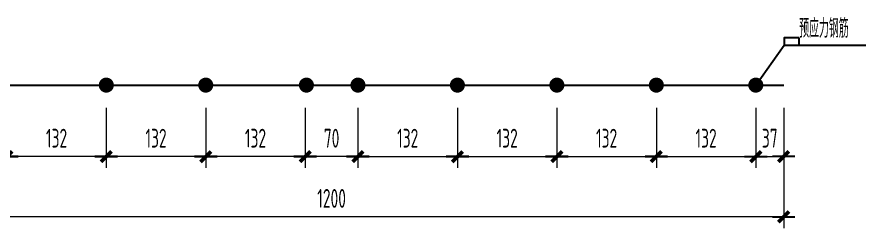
# Model space of a CAD drawing. Extents: x -469675 to 2400000, y -476501 to 2085364.
# Drawn here: x 671105 to 673900, y 393056 to 393758 of the extents above; entities that cross this region are included whole.
import ezdxf

# ---------------------------------------------------------------- set-up
doc = ezdxf.new("R2010")
doc.units = 0
doc.header["$LTSCALE"] = 1000
doc.header["$MEASUREMENT"] = 0
doc.layers.get('0').update_dxf_attribs({"linetype": 'CONTINUOUS', "lineweight": 20})
doc.layers.get('Defpoints').update_dxf_attribs({"linetype": 'CONTINUOUS'})
for name, color, linetype in [('C-DETAIL_DIM', 3, 'CONTINUOUS'), ('C-DETAIL_REIN', 40, 'CONTINUOUS'), ('C-DETAIL_STEEL_TEXT', 7, 'CONTINUOUS')]:
    doc.layers.add(name, color=color, linetype=linetype)
doc.layers.add('C-注释', color=30, linetype='CONTINUOUS', plot=False)
doc.styles.add('DIM_FONT', font='gbxwxt.shx', dxfattribs={"width": 0.7, "bigfont": 'gbhzfs.shx'})
doc.styles.add('GBSTYLE', font='gbxwxt.shx', dxfattribs={"width": 0.7, "bigfont": 'gbhzfs.shx'})
doc.dimstyles.new('XB DIMN10', dxfattribs={"dimscale": 0.1, "dimtxt": 250, "dimasz": 1, "dimexe": 150, "dimexo": 150, "dimgap": 120, "dimtad": 1, "dimdec": 0, "dimzin": 0, "dimdsep": 46, "dimtxsty": 'DIM_FONT', "dimblk": '_dimx', "dimcen": 0.09, "dimclrd": 3, "dimclre": 3, "dimclrt": 7, "dimazin": 0, "dimtfac": 1, "dimtdec": 0, "dimtix": 1, "dimtmove": 2, "dimatfit": 3, "dimldrblk": '_dimx', "dimfxl": 0, "dimtolj": 1, "dimtzin": 0, "dimarcsym": 0})

# ---------------------------------------------------------------- blocks, each defined once
blk = doc.blocks.new('_dimx')
blk.add_line((-150, 0), (150, 0))
at = {"const_width": 50}
blk.add_lwpolyline([(-70, -70), (70, 70)], dxfattribs=at)
blk = doc.blocks.new('*D545')
at = {"layer": 'C-DETAIL_DIM', "color": 3, "lineweight": -2, "ltscale": 0.1, "transparency": 16777216}
for p, q in [((-62.9, 328.7), (-62.9, 248.7)), ((1137.1, 328.7), (1137.1, 248.7)), ((1137, 263.7), (-62.8, 263.7))]:
    blk.add_line(p, q, dxfattribs=at)
at = {"layer": 'Defpoints', "color": 0, "ltscale": 0.1, "transparency": 16777216}
for p in [(-62.9, 343.7), (1137.1, 343.7), (-62.9, 263.7)]:
    blk.add_point(p, dxfattribs=at)
at = {"layer": 'C-DETAIL_DIM', "color": 3, "lineweight": -2, "ltscale": 0.1, "transparency": 16777216, "xscale": 0.1, "yscale": 0.1, "zscale": 0.1, "rotation": 180}
blk.add_blockref('_dimx', (-62.9, 263.7), dxfattribs=at)
at = {"layer": 'C-DETAIL_DIM', "color": 3, "lineweight": -2, "ltscale": 0.1, "transparency": 16777216, "xscale": 0.1, "yscale": 0.1, "zscale": 0.1}
blk.add_blockref('_dimx', (1137.1, 263.7), dxfattribs=at)
at = {"layer": 'C-DETAIL_DIM', "color": 7, "ltscale": 0.1, "transparency": 16777216, "insert": (537.1, 288.2), "char_height": 25, "attachment_point": 5, "style": 'DIM_FONT'}
blk.add_mtext('\\A1;1200', dxfattribs=at)
blk = doc.blocks.new('*D567')
at = {"layer": 'C-DETAIL_DIM', "color": 3, "lineweight": -2, "ltscale": 0.1, "transparency": 16777216}
for p, q in [((1100.1, 408.7), (1100.1, 328.7)), ((1137.1, 408.7), (1137.1, 328.7)), ((1100, 343.7), (1099.9, 343.7)), ((1100.1, 343.7), (1137.1, 343.7)), ((1137.2, 343.7), (1137.3, 343.7))]:
    blk.add_line(p, q, dxfattribs=at)
at = {"layer": 'Defpoints', "color": 0, "ltscale": 0.1, "transparency": 16777216}
for p in [(1100.1, 423.7), (1137.1, 423.7), (1137.1, 343.7)]:
    blk.add_point(p, dxfattribs=at)
at = {"layer": 'C-DETAIL_DIM', "color": 3, "lineweight": -2, "ltscale": 0.1, "transparency": 16777216, "xscale": 0.1, "yscale": 0.1, "zscale": 0.1}
blk.add_blockref('_dimx', (1100.1, 343.7), dxfattribs=at)
at = {"layer": 'C-DETAIL_DIM', "color": 3, "lineweight": -2, "ltscale": 0.1, "transparency": 16777216, "xscale": 0.1, "yscale": 0.1, "zscale": 0.1, "rotation": 180}
blk.add_blockref('_dimx', (1137.1, 343.7), dxfattribs=at)
at = {"layer": 'C-DETAIL_DIM', "color": 7, "ltscale": 0.1, "transparency": 16777216, "insert": (1118.6, 368.2), "char_height": 25, "attachment_point": 5, "style": 'DIM_FONT'}
blk.add_mtext('\\A1;37', dxfattribs=at)
blk = doc.blocks.new('*D568')
at = {"layer": 'C-DETAIL_DIM', "color": 3, "lineweight": -2, "ltscale": 0.1, "transparency": 16777216}
for p, q in [((968.1, 408.7), (968.1, 328.7)), ((1100.1, 408.7), (1100.1, 328.7)), ((968.2, 343.7), (1100, 343.7))]:
    blk.add_line(p, q, dxfattribs=at)
at = {"layer": 'Defpoints', "color": 0, "ltscale": 0.1, "transparency": 16777216}
for p in [(968.1, 423.7), (1100.1, 423.7), (1100.1, 343.7)]:
    blk.add_point(p, dxfattribs=at)
at = {"layer": 'C-DETAIL_DIM', "color": 3, "lineweight": -2, "ltscale": 0.1, "transparency": 16777216, "xscale": 0.1, "yscale": 0.1, "zscale": 0.1, "rotation": 180}
blk.add_blockref('_dimx', (968.1, 343.7), dxfattribs=at)
at = {"layer": 'C-DETAIL_DIM', "color": 3, "lineweight": -2, "ltscale": 0.1, "transparency": 16777216, "xscale": 0.1, "yscale": 0.1, "zscale": 0.1}
blk.add_blockref('_dimx', (1100.1, 343.7), dxfattribs=at)
at = {"layer": 'C-DETAIL_DIM', "color": 7, "ltscale": 0.1, "transparency": 16777216, "insert": (1034.1, 368.2), "char_height": 25, "attachment_point": 5, "style": 'DIM_FONT'}
blk.add_mtext('\\A1;132', dxfattribs=at)
blk = doc.blocks.new('*D569')
at = {"layer": 'C-DETAIL_DIM', "color": 3, "lineweight": -2, "ltscale": 0.1, "transparency": 16777216}
for p, q in [((836.1, 408.7), (836.1, 328.7)), ((968.1, 408.7), (968.1, 328.7)), ((836.2, 343.7), (968, 343.7))]:
    blk.add_line(p, q, dxfattribs=at)
at = {"layer": 'Defpoints', "color": 0, "ltscale": 0.1, "transparency": 16777216}
for p in [(836.1, 423.7), (968.1, 423.7), (968.1, 343.7)]:
    blk.add_point(p, dxfattribs=at)
at = {"layer": 'C-DETAIL_DIM', "color": 3, "lineweight": -2, "ltscale": 0.1, "transparency": 16777216, "xscale": 0.1, "yscale": 0.1, "zscale": 0.1, "rotation": 180}
blk.add_blockref('_dimx', (836.1, 343.7), dxfattribs=at)
at = {"layer": 'C-DETAIL_DIM', "color": 3, "lineweight": -2, "ltscale": 0.1, "transparency": 16777216, "xscale": 0.1, "yscale": 0.1, "zscale": 0.1}
blk.add_blockref('_dimx', (968.1, 343.7), dxfattribs=at)
at = {"layer": 'C-DETAIL_DIM', "color": 7, "ltscale": 0.1, "transparency": 16777216, "insert": (902.1, 368.2), "char_height": 25, "attachment_point": 5, "style": 'DIM_FONT'}
blk.add_mtext('\\A1;132', dxfattribs=at)
blk = doc.blocks.new('*D570')
at = {"layer": 'C-DETAIL_DIM', "color": 3, "lineweight": -2, "ltscale": 0.1, "transparency": 16777216}
for p, q in [((572.1, 408.7), (572.1, 328.7)), ((704.1, 408.7), (704.1, 328.7)), ((572.2, 343.7), (704, 343.7))]:
    blk.add_line(p, q, dxfattribs=at)
at = {"layer": 'Defpoints', "color": 0, "ltscale": 0.1, "transparency": 16777216}
for p in [(572.1, 423.7), (704.1, 423.7), (704.1, 343.7)]:
    blk.add_point(p, dxfattribs=at)
at = {"layer": 'C-DETAIL_DIM', "color": 3, "lineweight": -2, "ltscale": 0.1, "transparency": 16777216, "xscale": 0.1, "yscale": 0.1, "zscale": 0.1, "rotation": 180}
blk.add_blockref('_dimx', (572.1, 343.7), dxfattribs=at)
at = {"layer": 'C-DETAIL_DIM', "color": 3, "lineweight": -2, "ltscale": 0.1, "transparency": 16777216, "xscale": 0.1, "yscale": 0.1, "zscale": 0.1}
blk.add_blockref('_dimx', (704.1, 343.7), dxfattribs=at)
at = {"layer": 'C-DETAIL_DIM', "color": 7, "ltscale": 0.1, "transparency": 16777216, "insert": (638.1, 368.2), "char_height": 25, "attachment_point": 5, "style": 'DIM_FONT'}
blk.add_mtext('\\A1;132', dxfattribs=at)
blk = doc.blocks.new('*D572')
at = {"layer": 'C-DETAIL_DIM', "color": 3, "lineweight": -2, "ltscale": 0.1, "transparency": 16777216}
for p, q in [((-25.9, 408.7), (-25.9, 328.7)), ((106.1, 408.7), (106.1, 328.7)), ((106, 343.7), (-25.8, 343.7))]:
    blk.add_line(p, q, dxfattribs=at)
at = {"layer": 'Defpoints', "color": 0, "ltscale": 0.1, "transparency": 16777216}
for p in [(-25.9, 423.7), (106.1, 423.7), (-25.9, 343.7)]:
    blk.add_point(p, dxfattribs=at)
at = {"layer": 'C-DETAIL_DIM', "color": 3, "lineweight": -2, "ltscale": 0.1, "transparency": 16777216, "xscale": 0.1, "yscale": 0.1, "zscale": 0.1, "rotation": 180}
blk.add_blockref('_dimx', (-25.9, 343.7), dxfattribs=at)
at = {"layer": 'C-DETAIL_DIM', "color": 3, "lineweight": -2, "ltscale": 0.1, "transparency": 16777216, "xscale": 0.1, "yscale": 0.1, "zscale": 0.1}
blk.add_blockref('_dimx', (106.1, 343.7), dxfattribs=at)
at = {"layer": 'C-DETAIL_DIM', "color": 7, "ltscale": 0.1, "transparency": 16777216, "insert": (40.1, 368.2), "char_height": 25, "attachment_point": 5, "style": 'DIM_FONT'}
blk.add_mtext('\\A1;132', dxfattribs=at)
blk = doc.blocks.new('*D573')
at = {"layer": 'C-DETAIL_DIM', "color": 3, "lineweight": -2, "ltscale": 0.1, "transparency": 16777216}
for p, q in [((238.1, 408.7), (238.1, 328.7)), ((370.1, 408.7), (370.1, 328.7)), ((370, 343.7), (238.2, 343.7))]:
    blk.add_line(p, q, dxfattribs=at)
at = {"layer": 'Defpoints', "color": 0, "ltscale": 0.1, "transparency": 16777216}
for p in [(238.1, 423.7), (370.1, 423.7), (238.1, 343.7)]:
    blk.add_point(p, dxfattribs=at)
at = {"layer": 'C-DETAIL_DIM', "color": 3, "lineweight": -2, "ltscale": 0.1, "transparency": 16777216, "xscale": 0.1, "yscale": 0.1, "zscale": 0.1, "rotation": 180}
blk.add_blockref('_dimx', (238.1, 343.7), dxfattribs=at)
at = {"layer": 'C-DETAIL_DIM', "color": 3, "lineweight": -2, "ltscale": 0.1, "transparency": 16777216, "xscale": 0.1, "yscale": 0.1, "zscale": 0.1}
blk.add_blockref('_dimx', (370.1, 343.7), dxfattribs=at)
at = {"layer": 'C-DETAIL_DIM', "color": 7, "ltscale": 0.1, "transparency": 16777216, "insert": (304.1, 368.2), "char_height": 25, "attachment_point": 5, "style": 'DIM_FONT'}
blk.add_mtext('\\A1;132', dxfattribs=at)
blk = doc.blocks.new('*D574')
at = {"layer": 'C-DETAIL_DIM', "color": 3, "lineweight": -2, "ltscale": 0.1, "transparency": 16777216}
for p, q in [((370.1, 408.7), (370.1, 328.7)), ((502.1, 408.7), (502.1, 328.7)), ((502, 343.7), (370.2, 343.7))]:
    blk.add_line(p, q, dxfattribs=at)
at = {"layer": 'Defpoints', "color": 0, "ltscale": 0.1, "transparency": 16777216}
for p in [(370.1, 423.7), (502.1, 423.7), (370.1, 343.7)]:
    blk.add_point(p, dxfattribs=at)
at = {"layer": 'C-DETAIL_DIM', "color": 3, "lineweight": -2, "ltscale": 0.1, "transparency": 16777216, "xscale": 0.1, "yscale": 0.1, "zscale": 0.1, "rotation": 180}
blk.add_blockref('_dimx', (370.1, 343.7), dxfattribs=at)
at = {"layer": 'C-DETAIL_DIM', "color": 3, "lineweight": -2, "ltscale": 0.1, "transparency": 16777216, "xscale": 0.1, "yscale": 0.1, "zscale": 0.1}
blk.add_blockref('_dimx', (502.1, 343.7), dxfattribs=at)
at = {"layer": 'C-DETAIL_DIM', "color": 7, "ltscale": 0.1, "transparency": 16777216, "insert": (436.1, 368.2), "char_height": 25, "attachment_point": 5, "style": 'DIM_FONT'}
blk.add_mtext('\\A1;132', dxfattribs=at)
blk = doc.blocks.new('*D575')
at = {"layer": 'C-DETAIL_DIM', "color": 3, "lineweight": -2, "ltscale": 0.1, "transparency": 16777216}
for p, q in [((502.1, 408.7), (502.1, 328.7)), ((572.1, 408.7), (572.1, 328.7)), ((572, 343.7), (502.2, 343.7))]:
    blk.add_line(p, q, dxfattribs=at)
at = {"layer": 'Defpoints', "color": 0, "ltscale": 0.1, "transparency": 16777216}
for p in [(502.1, 423.7), (572.1, 423.7), (502.1, 343.7)]:
    blk.add_point(p, dxfattribs=at)
at = {"layer": 'C-DETAIL_DIM', "color": 3, "lineweight": -2, "ltscale": 0.1, "transparency": 16777216, "xscale": 0.1, "yscale": 0.1, "zscale": 0.1, "rotation": 180}
blk.add_blockref('_dimx', (502.1, 343.7), dxfattribs=at)
at = {"layer": 'C-DETAIL_DIM', "color": 3, "lineweight": -2, "ltscale": 0.1, "transparency": 16777216, "xscale": 0.1, "yscale": 0.1, "zscale": 0.1}
blk.add_blockref('_dimx', (572.1, 343.7), dxfattribs=at)
at = {"layer": 'C-DETAIL_DIM', "color": 7, "ltscale": 0.1, "transparency": 16777216, "insert": (537.1, 368.2), "char_height": 25, "attachment_point": 5, "style": 'DIM_FONT'}
blk.add_mtext('\\A1;70', dxfattribs=at)
blk = doc.blocks.new('*D578')
at = {"layer": 'C-DETAIL_DIM', "color": 3, "lineweight": -2, "ltscale": 0.1, "transparency": 16777216}
for p, q in [((106.1, 408.7), (106.1, 328.7)), ((238.1, 408.7), (238.1, 328.7)), ((238, 343.7), (106.2, 343.7))]:
    blk.add_line(p, q, dxfattribs=at)
at = {"layer": 'Defpoints', "color": 0, "ltscale": 0.1, "transparency": 16777216}
for p in [(106.1, 423.7), (238.1, 423.7), (106.1, 343.7)]:
    blk.add_point(p, dxfattribs=at)
at = {"layer": 'C-DETAIL_DIM', "color": 3, "lineweight": -2, "ltscale": 0.1, "transparency": 16777216, "xscale": 0.1, "yscale": 0.1, "zscale": 0.1, "rotation": 180}
blk.add_blockref('_dimx', (106.1, 343.7), dxfattribs=at)
at = {"layer": 'C-DETAIL_DIM', "color": 3, "lineweight": -2, "ltscale": 0.1, "transparency": 16777216, "xscale": 0.1, "yscale": 0.1, "zscale": 0.1}
blk.add_blockref('_dimx', (238.1, 343.7), dxfattribs=at)
at = {"layer": 'C-DETAIL_DIM', "color": 7, "ltscale": 0.1, "transparency": 16777216, "insert": (172.1, 368.2), "char_height": 25, "attachment_point": 5, "style": 'DIM_FONT'}
blk.add_mtext('\\A1;132', dxfattribs=at)
blk = doc.blocks.new('*D579')
at = {"layer": 'C-DETAIL_DIM', "color": 3, "lineweight": -2, "ltscale": 0.1, "transparency": 16777216}
for p, q in [((704.1, 408.7), (704.1, 328.7)), ((836.1, 408.7), (836.1, 328.7)), ((704.2, 343.7), (836, 343.7))]:
    blk.add_line(p, q, dxfattribs=at)
at = {"layer": 'Defpoints', "color": 0, "ltscale": 0.1, "transparency": 16777216}
for p in [(704.1, 423.7), (836.1, 423.7), (836.1, 343.7)]:
    blk.add_point(p, dxfattribs=at)
at = {"layer": 'C-DETAIL_DIM', "color": 3, "lineweight": -2, "ltscale": 0.1, "transparency": 16777216, "xscale": 0.1, "yscale": 0.1, "zscale": 0.1, "rotation": 180}
blk.add_blockref('_dimx', (704.1, 343.7), dxfattribs=at)
at = {"layer": 'C-DETAIL_DIM', "color": 3, "lineweight": -2, "ltscale": 0.1, "transparency": 16777216, "xscale": 0.1, "yscale": 0.1, "zscale": 0.1}
blk.add_blockref('_dimx', (836.1, 343.7), dxfattribs=at)
at = {"layer": 'C-DETAIL_DIM', "color": 7, "ltscale": 0.1, "transparency": 16777216, "insert": (770.1, 368.2), "char_height": 25, "attachment_point": 5, "style": 'DIM_FONT'}
blk.add_mtext('\\A1;132', dxfattribs=at)
blk = doc.blocks.new('A$C3DBC3B8A')
at = {"layer": 'C-DETAIL_REIN', "ltscale": 0.25}
blk.add_line((-62.9, 438.7), (1137.1, 438.7), dxfattribs=at)
at = {"layer": 'C-DETAIL_REIN', "ltscale": 0.25, "const_width": 10}
for points in [[(243.1, 438.7, -1), (233.1, 438.7, -1)], [(375.1, 438.7, -1), (365.1, 438.7, -1)], [(508.7, 438.7, -1), (498.7, 438.7, -1)], [(577.1, 438.7, -1), (567.1, 438.7, -1)], [(709.1, 438.7, -1), (699.1, 438.7, -1)], [(841.1, 438.7, -1), (831.1, 438.7, -1)], [(973.1, 438.7, -1), (963.1, 438.7, -1)], [(1105.1, 438.7, -1), (1095.1, 438.7, -1)]]:
    blk.add_lwpolyline(points, format="xyb", close=True, dxfattribs=at)
at = {"layer": 'C-DETAIL_STEEL_TEXT', "color": 3, "ltscale": 0.1, "flags": 128}
blk.add_lwpolyline([(1100.1, 438.7), (1137.7, 491.6), (1348.2, 491.6)], dxfattribs=at)
at = {"layer": 'C-注释'}
blk.add_lwpolyline([(1157.7, 501.6), (1137.7, 501.6), (1137.7, 491.6), (1157.7, 491.6)], close=True, dxfattribs=at)
at = {"layer": 'C-DETAIL_STEEL_TEXT', "ltscale": 0.1, "style": 'GBSTYLE', "width": 0.7}
blk.add_text('预应力钢筋', height=25, rotation=360, dxfattribs=at).set_placement((1157.7, 501.6))
at = {"layer": 'C-DETAIL_DIM', "ltscale": 0.1}
for base, p1, p2, picture, middle in [((-25.9, 343.7), (106.1, 423.7), (-25.9, 423.7), '*D572', (40.1, 368.2)), ((106.1, 343.7), (238.1, 423.7), (106.1, 423.7), '*D578', (172.1, 368.2)), ((238.1, 343.7), (370.1, 423.7), (238.1, 423.7), '*D573', (304.1, 368.2)), ((370.1, 343.7), (502.1, 423.7), (370.1, 423.7), '*D574', (436.1, 368.2)), ((502.1, 343.7), (572.1, 423.7), (502.1, 423.7), '*D575', (537.1, 368.2)), ((-62.9, 263.7), (1137.1, 343.7), (-62.9, 343.7), '*D545', (537.1, 288.2))]:
    dim = blk.add_linear_dim(base=base, p1=p1, p2=p2, dimstyle='XB DIMN10', dxfattribs=at)
    dim.commit()
    dim.dimension.update_dxf_attribs({"geometry": picture, "text_midpoint": middle})
for base, p1, p2, picture, middle in [((704.1, 343.7), (572.1, 423.7), (704.1, 423.7), '*D570', (638.1, 368.2)), ((836.1, 343.7), (704.1, 423.7), (836.1, 423.7), '*D579', (770.1, 368.2)), ((968.1, 343.7), (836.1, 423.7), (968.1, 423.7), '*D569', (902.1, 368.2)), ((1100.1, 343.7), (968.1, 423.7), (1100.1, 423.7), '*D568', (1034.1, 368.2)), ((1137.1, 343.7), (1100.1, 423.7), (1137.1, 423.7), '*D567', (1118.6, 368.2))]:
    dim = blk.add_linear_dim(base=base, p1=p1, p2=p2, angle=180, dimstyle='XB DIMN10', dxfattribs=at)
    dim.commit()
    dim.dimension.update_dxf_attribs({"geometry": picture, "text_midpoint": middle})

msp = doc.modelspace()

# ---------------------------------------------------------------- block references
at = {"xscale": 2.5, "yscale": 2.5, "zscale": 2.5}
msp.add_blockref('A$C3DBC3B8A', (670806.9376, 392434.115), dxfattribs=at)

doc.saveas('drawing.dxf')
